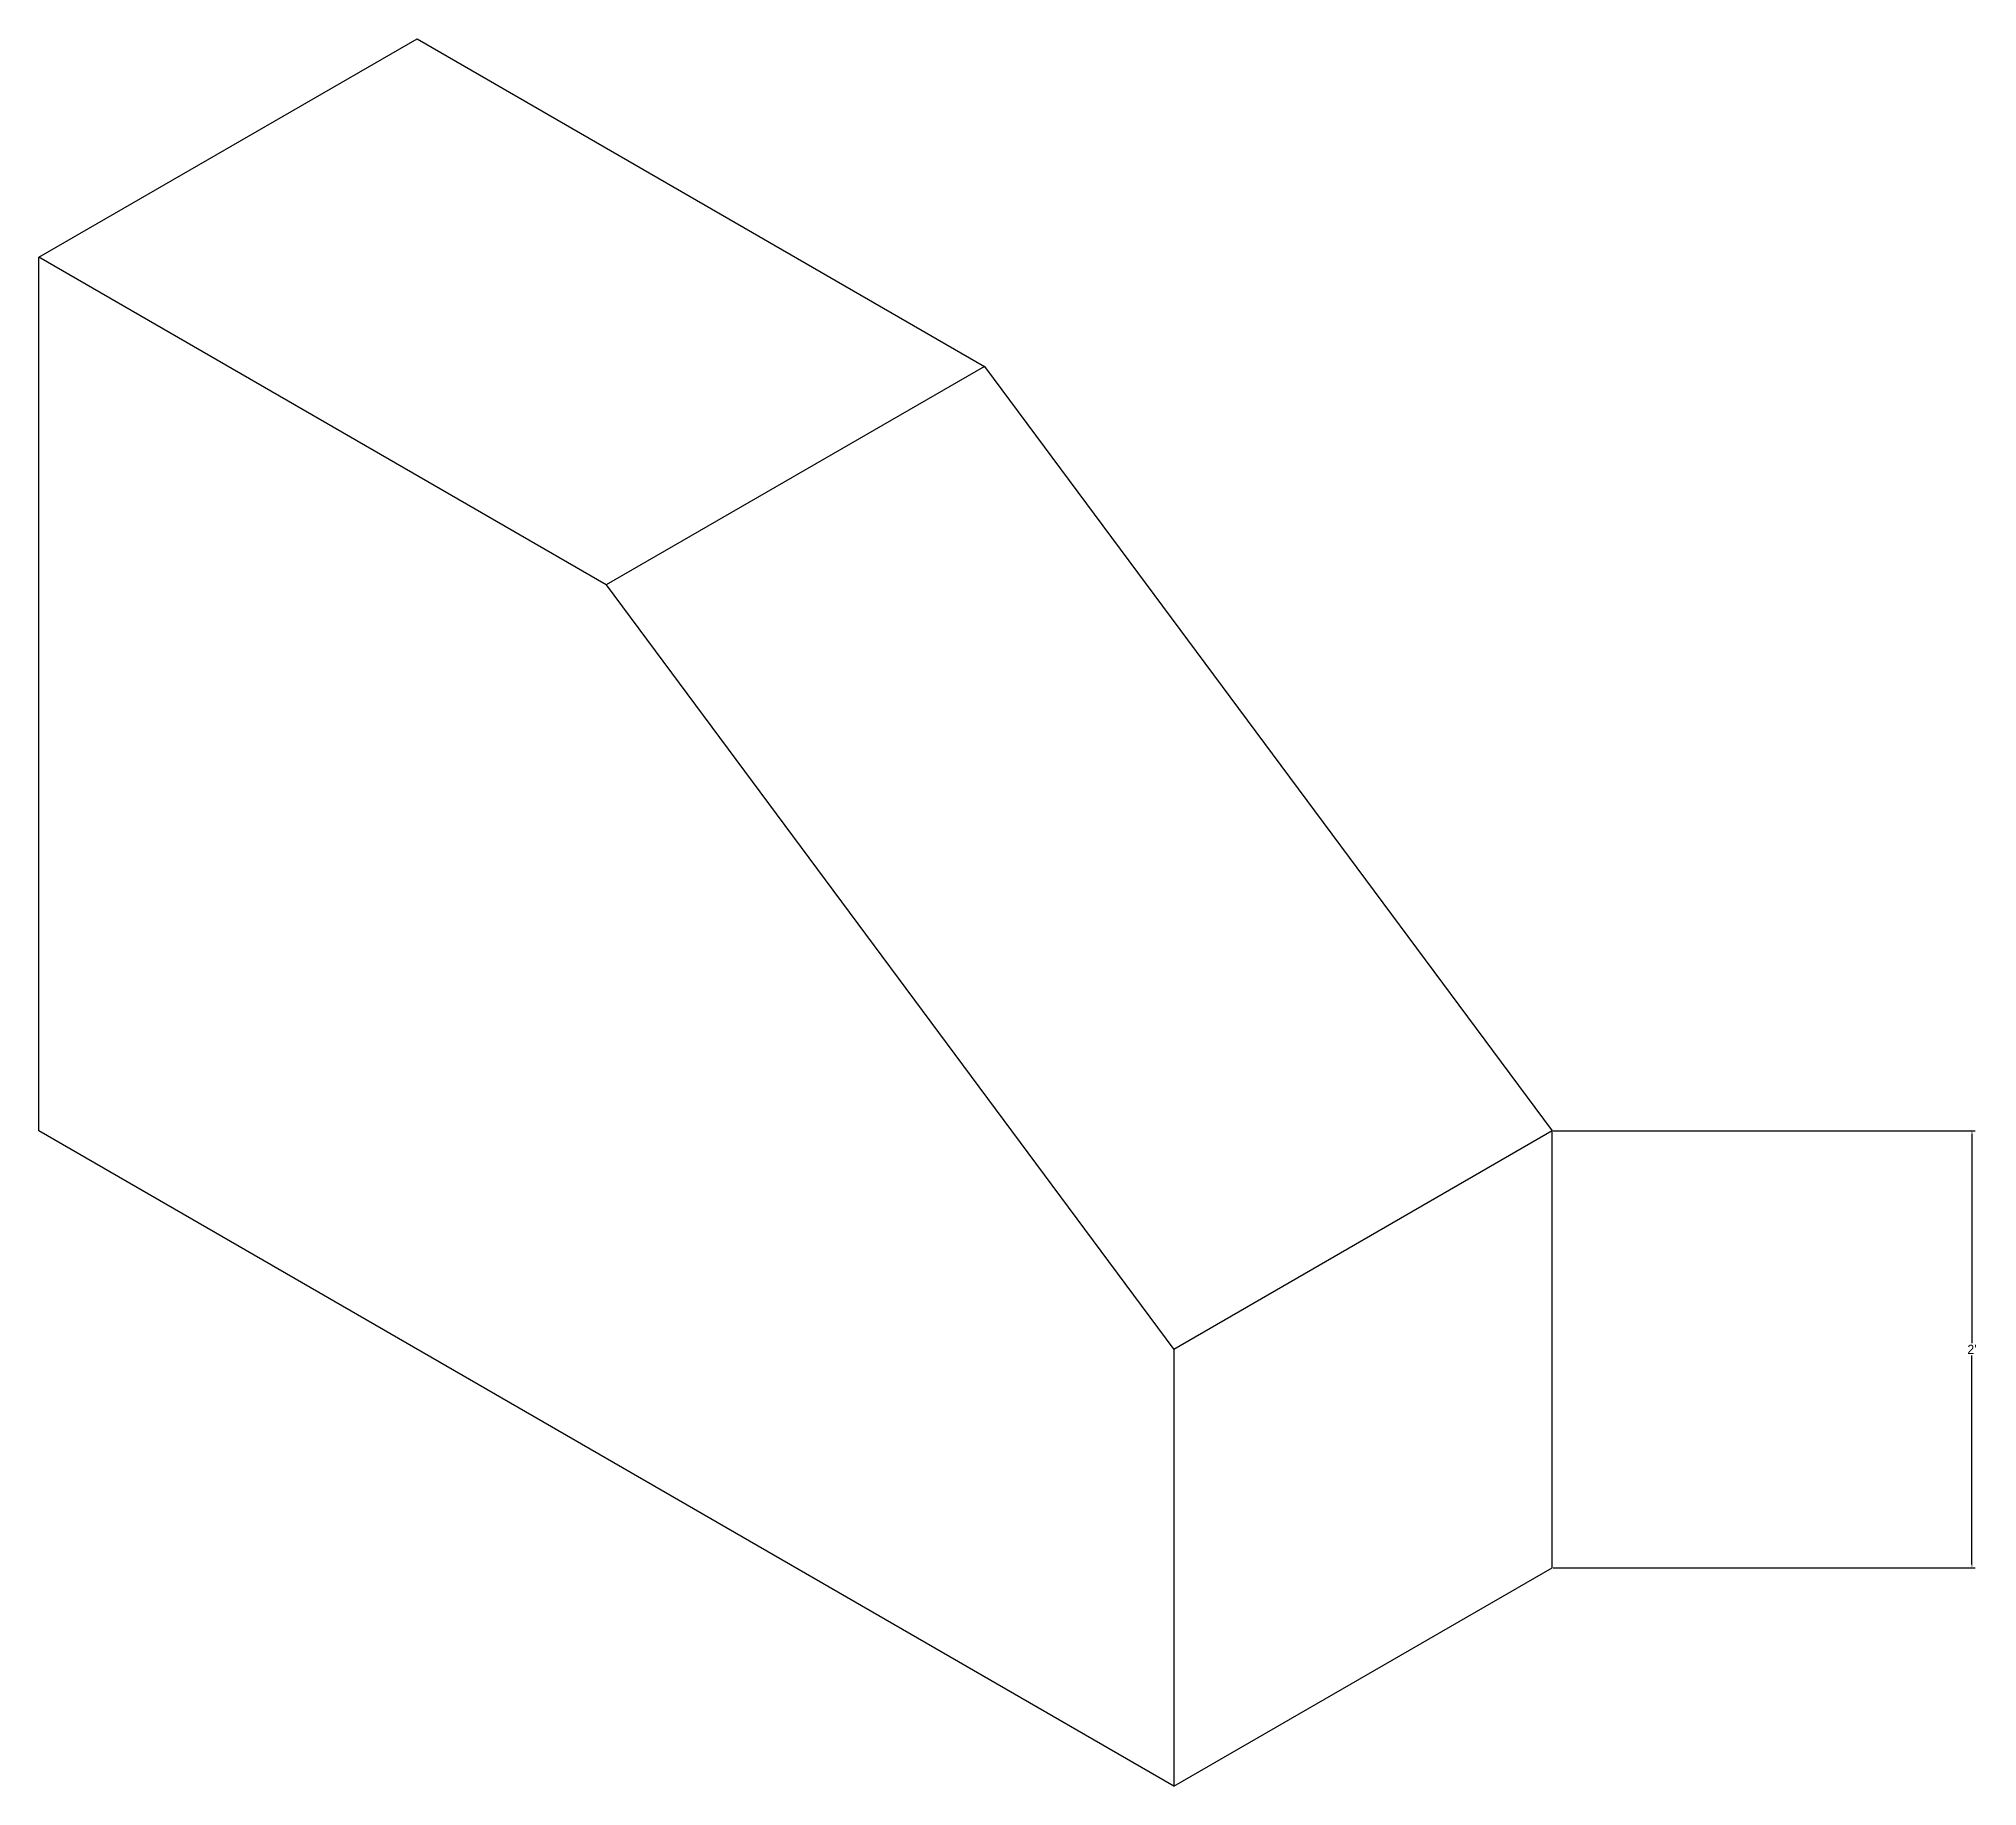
# Model space of a CAD drawing. Header units: inches. Extents: x -30 to 275, y 9 to 128.
# Drawn here: x -29.8 to 76.7, y 32.4 to 128.4 of the extents above.
import ezdxf

# ---------------------------------------------------------------- set-up
doc = ezdxf.new("R2010")
doc.units = ezdxf.units.IN
doc.header["$MEASUREMENT"] = 0
doc.dimstyles.get("Standard").update_dxf_attribs({"dimtxt": 0.5, "dimasz": 0.18, "dimexe": 0.18, "dimexo": 0.0625, "dimgap": 0.09, "dimtad": 0, "dimtih": 1, "dimtoh": 1, "dimdec": 1, "dimzin": 0, "dimdsep": 46, "dimlunit": 3, "dimtxsty": 'Standard', "dimcen": 0.09, "dimadec": 0, "dimazin": 0, "dimtfac": 1, "dimtdec": 1, "dimtofl": 0, "dimtmove": 0, "dimatfit": 3, "dimfxl": 1, "dimtolj": 1, "dimtzin": 0, "dimarcsym": 0})

# ---------------------------------------------------------------- blocks, each defined once
blk = doc.blocks.new('*D1')
at = {"color": 0, "lineweight": -2}
for p, q in [((53.38, 68.39), (76.56, 68.39)), ((76.38, 68.21), (76.38, 56.73)), ((76.38, 44.57), (76.38, 56.05)), ((53.38, 44.39), (76.56, 44.39))]:
    blk.add_line(p, q, dxfattribs=at)
at = {"color": 0}
for points in [[(76.35, 68.21), (76.41, 68.21), (76.38, 68.39)], [(76.35, 44.57), (76.41, 44.57), (76.38, 44.39)]]:
    blk.add_solid(points, dxfattribs=at)
at = {"layer": 'Defpoints', "color": 0}
for p in [(53.32, 68.39), (76.38, 68.39), (53.32, 44.39)]:
    blk.add_point(p, dxfattribs=at)
at = {"color": 0, "insert": (76.38, 56.39), "char_height": 0.5, "attachment_point": 5}
blk.add_mtext("\\A1;2'", dxfattribs=at)

msp = doc.modelspace()

# ---------------------------------------------------------------- linework, layer by layer
for p, q in [((-29.82, 116.39), (-9.03, 128.39)), ((-9.03, 128.39), (22.14, 110.39)), ((-29.82, 68.39), (-29.82, 116.39)), ((1.36, 98.39), (-29.82, 116.39)), ((22.14, 110.39), (1.36, 98.39)), ((22.14, 110.39), (53.32, 68.39)), ((1.36, 98.39), (32.54, 56.39)), ((32.54, 32.39), (-29.82, 68.39)), ((53.32, 68.39), (32.54, 56.39)), ((53.32, 44.39), (53.32, 68.39)), ((32.54, 56.39), (32.54, 32.39)), ((32.54, 32.39), (53.32, 44.39))]:
    msp.add_line(p, q)

# ---------------------------------------------------------------- dimensions: what is measured, and where the dimension line sits
dim = msp.add_aligned_dim(p1=(53.32, 44.39), p2=(53.32, 68.39), distance=-23.06, dimstyle='Standard')
dim.commit()
dim.dimension.update_dxf_attribs({"geometry": '*D1', "text_midpoint": (76.38, 56.39)})

doc.saveas('drawing.dxf')
